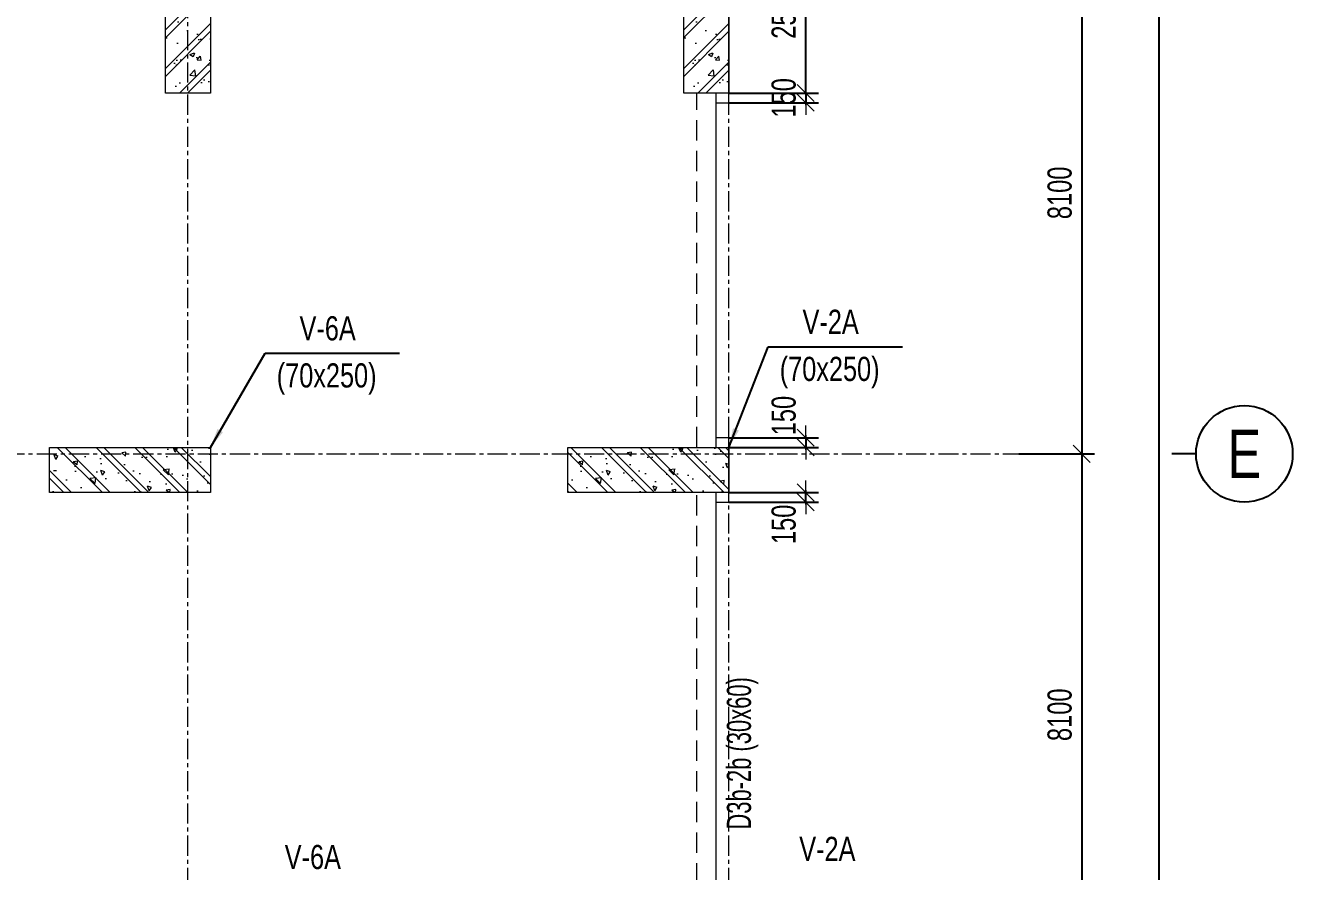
# Model space of a CAD drawing. Header units: millimetres. Extents: x 217991 to 313900, y 2625501 to 2818210.
# Drawn here: x 278675 to 298353, y 2766875 to 2780010 of the extents above; entities that cross this region are included whole.
import ezdxf
from ezdxf.enums import TextEntityAlignment as Align

# ---------------------------------------------------------------- set-up
doc = ezdxf.new("R2010")
doc.units = ezdxf.units.MM
doc.header["$LTSCALE"] = 50
doc.header["$MEASUREMENT"] = 0
doc.linetypes.add('CENTER', pattern=[2, 1.25, -0.25, 0.25, -0.25])
doc.linetypes.add('HIDDEN', pattern=[9.525, 6.35, -3.175])
doc.layers.get('Defpoints').update_dxf_attribs({"lineweight": 9})
for name, color, linetype, lineweight in [('02.CDC.DIM', 1, 'Continuous', 20), ('CDC- COT', 4, 'Continuous', 0), ('CDC- DAM', 3, 'Continuous', 5), ('CDC- TRUC', 5, 'CENTER', 15), ('Dim', 8, 'Continuous', 15), ('Dim-off', 8, 'Continuous', 15)]:
    doc.layers.add(name, color=color, linetype=linetype, lineweight=lineweight)
for name, color, linetype in [('CDC.02.DIM', 1, 'Continuous'), ('KCS_TEXT_TEN DAM', 2, 'Continuous'), ('KCS_TEXT_TEN_COT', 3, 'Continuous')]:
    doc.layers.add(name, color=color, linetype=linetype)
doc.styles.add('ARIAL_3', font='arial_1.ttf', dxfattribs={"width": 0.85})
doc.styles.add('BIGTEXT', font='VHARIAL.TTF', dxfattribs={"width": 0.8, "height": 1000})
doc.styles.add('KCS_SMTEXT', font='arial_1.ttf', dxfattribs={"width": 0.7})
doc.styles.add('VN simplex', font='arial_1.ttf', dxfattribs={"width": 0.7})
doc.dimstyles.new('DIM A1 1-150 (Time City)', dxfattribs={"dimtxt": 375, "dimasz": 1.25, "dimexe": 200, "dimexo": 0, "dimgap": 150, "dimtad": 1, "dimdec": 1, "dimzin": 13, "dimdsep": 46, "dimtxsty": 'VN simplex', "dimblk1": 'D', "dimblk2": 'D', "dimsah": 1, "dimcen": 0, "dimdle": 50, "dimclrd": 1, "dimclre": 1, "dimclrt": 2, "dimadec": 0, "dimazin": 0, "dimtfac": 1, "dimtdec": 1, "dimtix": 1, "dimtmove": 2, "dimatfit": 3, "dimldrblk": 'D', "dimfxl": 1, "dimtolj": 1, "dimtzin": 13, "dimarcsym": 0})
doc.dimstyles.new('KCS_DIM100', dxfattribs={"dimscale": 100, "dimtxt": 2.5, "dimasz": 3, "dimexe": 1.2, "dimexo": 0, "dimgap": 1, "dimtad": 1, "dimdec": 0, "dimzin": 0, "dimdsep": 46, "dimtxsty": 'KCS_SMTEXT', "dimblk": 'ARCHTICK', "dimcen": 0, "dimdle": 1, "dimclrd": 1, "dimclre": 1, "dimclrt": 2, "dimadec": 0, "dimazin": 0, "dimtfac": 1, "dimtdec": 0, "dimtix": 1, "dimtmove": 2, "dimatfit": 3, "dimfxl": 1, "dimtolj": 1, "dimtzin": 0, "dimarcsym": 0})

# ---------------------------------------------------------------- blocks, each defined once
blk = doc.blocks.new('D')
at = {"layer": 'Dim'}
blk.add_line((150, 0), (-150, 0), dxfattribs=at)
at = {"layer": 'Dim', "color": 3}
blk.add_line((106, 106), (-106, -106), dxfattribs=at)
blk = doc.blocks.new('*D146')
at = {"layer": 'Defpoints', "color": 0, "ltscale": 0.5, "transparency": 16777216}
for p in [(294103, 2781460), (294103, 2773360), (295078, 2773360)]:
    blk.add_point(p, dxfattribs=at)
at = {"layer": 'Dim', "color": 1, "lineweight": -2, "ltscale": 0.5, "transparency": 16777216}
for p, q in [((294103, 2781460), (295278, 2781460)), ((295078, 2781458), (295078, 2773361)), ((294103, 2773360), (295278, 2773360))]:
    blk.add_line(p, q, dxfattribs=at)
at = {"layer": 'Dim', "color": 1, "lineweight": -2, "ltscale": 0.5, "transparency": 16777216, "xscale": 1.25, "yscale": 1.25, "zscale": 1.25}
for p, rotation in [((295078, 2781460), 90), ((295078, 2773360), 270)]:
    blk.add_blockref('D', p, dxfattribs=dict(at, rotation=rotation))
at = {"layer": 'Dim', "color": 2, "ltscale": 0.5, "transparency": 16777216, "insert": (294736, 2777410), "char_height": 375, "attachment_point": 5, "rotation": 90, "style": 'VN simplex'}
blk.add_mtext('\\A1;8100', dxfattribs=at)
blk = doc.blocks.new('*D147')
at = {"layer": 'Defpoints', "color": 0, "ltscale": 0.5, "transparency": 16777216}
for p in [(294103, 2773360), (294103, 2765260), (295078, 2765260)]:
    blk.add_point(p, dxfattribs=at)
at = {"layer": 'Dim', "color": 1, "lineweight": -2, "ltscale": 0.5, "transparency": 16777216}
for p, q in [((294103, 2773360), (295278, 2773360)), ((295078, 2773358), (295078, 2765261)), ((294103, 2765260), (295278, 2765260))]:
    blk.add_line(p, q, dxfattribs=at)
at = {"layer": 'Dim', "color": 1, "lineweight": -2, "ltscale": 0.5, "transparency": 16777216, "xscale": 1.25, "yscale": 1.25, "zscale": 1.25}
for p, rotation in [((295078, 2773360), 90), ((295078, 2765260), 270)]:
    blk.add_blockref('D', p, dxfattribs=dict(at, rotation=rotation))
at = {"layer": 'Dim', "color": 2, "ltscale": 0.5, "transparency": 16777216, "insert": (294736, 2769310), "char_height": 375, "attachment_point": 5, "rotation": 90, "style": 'VN simplex'}
blk.add_mtext('\\A1;8100', dxfattribs=at)
blk = doc.blocks.new('*D164')
at = {"layer": 'Defpoints', "color": 0, "ltscale": 0.5, "transparency": 16777216}
for p in [(294103, 2789560), (296278, 2789560), (294103, 2740960)]:
    blk.add_point(p, dxfattribs=at)
at = {"layer": 'Dim', "color": 1, "lineweight": -2, "ltscale": 0.5, "transparency": 16777216}
for p, q in [((294103, 2789560), (296478, 2789560)), ((296278, 2740961), (296278, 2789558)), ((294103, 2740960), (296478, 2740960))]:
    blk.add_line(p, q, dxfattribs=at)
at = {"layer": 'Dim', "color": 1, "lineweight": -2, "ltscale": 0.5, "transparency": 16777216, "xscale": 1.25, "yscale": 1.25, "zscale": 1.25}
for p, rotation in [((296278, 2789560), 90), ((296278, 2740960), 270)]:
    blk.add_blockref('D', p, dxfattribs=dict(at, rotation=rotation))
at = {"layer": 'Dim', "color": 2, "ltscale": 0.5, "transparency": 16777216, "insert": (295936, 2765260), "char_height": 375, "attachment_point": 5, "rotation": 90, "style": 'VN simplex'}
blk.add_mtext('\\A1;48600', dxfattribs=at)
blk = doc.blocks.new('_ArchTick')
at = {"const_width": 0.15}
blk.add_lwpolyline([(-0.5, -0.5), (0.5, 0.5)], dxfattribs=at)
blk = doc.blocks.new('*D86')
at = {"layer": 'Defpoints', "color": 0, "ltscale": 0.5, "transparency": 16777216}
for p in [(289600, 2773610), (289600, 2773460), (290792, 2773460)]:
    blk.add_point(p, dxfattribs=at)
at = {"layer": 'Dim-off', "color": 1, "lineweight": -2, "ltscale": 0.5, "transparency": 16777216}
for p, q in [((289600, 2773610), (290992, 2773610)), ((290792, 2773611), (290792, 2773612)), ((290792, 2773610), (290792, 2773460)), ((289600, 2773460), (290992, 2773460)), ((290792, 2773458), (290792, 2773457))]:
    blk.add_line(p, q, dxfattribs=at)
at = {"layer": 'Dim-off', "color": 1, "lineweight": -2, "ltscale": 0.5, "transparency": 16777216, "xscale": 1.25, "yscale": 1.25, "zscale": 1.25}
for p, rotation in [((290792, 2773610), 270), ((290792, 2773460), 90)]:
    blk.add_blockref('D', p, dxfattribs=dict(at, rotation=rotation))
at = {"layer": 'Dim-off', "color": 2, "ltscale": 0.5, "transparency": 16777216, "insert": (290451, 2773954), "char_height": 375, "attachment_point": 5, "rotation": 90, "style": 'VN simplex'}
blk.add_mtext('\\A1;150', dxfattribs=at)
blk = doc.blocks.new('*D87')
at = {"layer": 'Defpoints', "color": 0, "ltscale": 0.5, "transparency": 16777216}
for p in [(289600, 2778960), (289600, 2778810), (290792, 2778810)]:
    blk.add_point(p, dxfattribs=at)
at = {"layer": 'Dim-off', "color": 1, "lineweight": -2, "ltscale": 0.5, "transparency": 16777216}
for p, q in [((289600, 2778960), (290992, 2778960)), ((290792, 2778961), (290792, 2778962)), ((290792, 2778960), (290792, 2778810)), ((289600, 2778810), (290992, 2778810)), ((290792, 2778808), (290792, 2778807))]:
    blk.add_line(p, q, dxfattribs=at)
at = {"layer": 'Dim-off', "color": 1, "lineweight": -2, "ltscale": 0.5, "transparency": 16777216, "xscale": 1.25, "yscale": 1.25, "zscale": 1.25}
for p, rotation in [((290792, 2778960), 270), ((290792, 2778810), 90)]:
    blk.add_blockref('D', p, dxfattribs=dict(at, rotation=rotation))
at = {"layer": 'Dim-off', "color": 2, "ltscale": 0.5, "transparency": 16777216, "insert": (290451, 2778885), "char_height": 375, "attachment_point": 5, "rotation": 90, "style": 'VN simplex'}
blk.add_mtext('\\A1;150', dxfattribs=at)
blk = doc.blocks.new('*D32')
at = {"layer": 'Defpoints', "color": 0, "ltscale": 0.5, "transparency": 16777216}
for p in [(289600, 2772760), (289600, 2772610), (290792, 2772760)]:
    blk.add_point(p, dxfattribs=at)
at = {"layer": 'Dim-off', "color": 1, "lineweight": -2, "ltscale": 0.5, "transparency": 16777216}
for p, q in [((289600, 2772760), (290992, 2772760)), ((289600, 2772610), (290992, 2772610)), ((290792, 2772761), (290792, 2772762)), ((290792, 2772610), (290792, 2772760)), ((290792, 2772608), (290792, 2772607))]:
    blk.add_line(p, q, dxfattribs=at)
at = {"layer": 'Dim-off', "color": 1, "lineweight": -2, "ltscale": 0.5, "transparency": 16777216, "xscale": 1.25, "yscale": 1.25, "zscale": 1.25}
for p, rotation in [((290792, 2772760), 270), ((290792, 2772610), 90)]:
    blk.add_blockref('D', p, dxfattribs=dict(at, rotation=rotation))
at = {"layer": 'Dim-off', "color": 2, "ltscale": 0.5, "transparency": 16777216, "insert": (290451, 2772265), "char_height": 375, "attachment_point": 5, "rotation": 90, "style": 'VN simplex'}
blk.add_mtext('\\A1;150', dxfattribs=at)
blk = doc.blocks.new('*D35')
at = {"layer": 'Defpoints', "color": 0, "ltscale": 0.5, "transparency": 16777216}
for p in [(289600, 2781460), (290792, 2781460), (289600, 2778960)]:
    blk.add_point(p, dxfattribs=at)
at = {"layer": 'Dim-off', "color": 1, "lineweight": -2, "ltscale": 0.5, "transparency": 16777216}
for p, q in [((289600, 2781460), (290992, 2781460)), ((290792, 2778961), (290792, 2781458)), ((289600, 2778960), (290992, 2778960))]:
    blk.add_line(p, q, dxfattribs=at)
at = {"layer": 'Dim-off', "color": 1, "lineweight": -2, "ltscale": 0.5, "transparency": 16777216, "xscale": 1.25, "yscale": 1.25, "zscale": 1.25}
for p, rotation in [((290792, 2781460), 90), ((290792, 2778960), 270)]:
    blk.add_blockref('D', p, dxfattribs=dict(at, rotation=rotation))
at = {"layer": 'Dim-off', "color": 2, "ltscale": 0.5, "transparency": 16777216, "insert": (290451, 2780210), "char_height": 375, "attachment_point": 5, "rotation": 90, "style": 'VN simplex'}
blk.add_mtext('\\A1;2500', dxfattribs=at)
blk = doc.blocks.new('cot vach loi tang 2 new (8.2018)')
at = {"layer": 'CDC- COT'}
h = blk.add_hatch(dxfattribs=at)
h.set_pattern_fill('BT-01', color=8, scale=100, angle=45, pattern_type=2)
h.set_pattern_definition([(95, (95478.96, -505030.2), (551.552, 462.8071), [75, -825]), (40, (95478.96, -505030.2), (-629.9922, 433.7681), [60, -660]), (145.4514, (95524.9, -504991.65), (-78.4395, 896.5753), [63.7402, -701.1421]), (91.1842, (95337.5, -504888.8), (871.693, 637.6138), [112.5, -1237.5]), (141.6356, (95410.2, -504835.7), (-27.899, 1349.7117), [95.6103, -1051.713]), (36.1842, (95337.5, -504888.8), (-27.9, 1349.7117), [90, -990]), (66, (95443.6, -504853.44), (706.7716, 137.3825), [75, -825]), (11, (95443.6, -504853.44), (-340.7086, 684.8084), [60, -660]), (116.4514, (95502.5, -504842), (366.0636, 822.1906), [63.7402, -701.1421]), (82.5, (95478.96, -505030.22), (-226.79319, 243.98982), [0, -652, 0, -670, 0, -662.5]), (52.5, (95478.96, -505030.2), (-92.87294, 464.90945), [0, -382, 0, -637, 0, -252.5]), (12.5, (95321.27, -505187.9), (393.41817, 361.52076), [0, -250, 0, -780, 0, -1035]), (2.5, (95250.56, -505258.6), (341.59, 483.1598), [0, -325, 0, -518, 0, -735]), (90, (95478.96, -505030.2), (-425, -2e-10), []), (90, (95392.34, -504943.6), (-425, -2e-10), [])])
h.paths.add_polyline_path([(-3591, -113035), (-3096, -112540), (-1328, -114308), (-1823, -114803)])
h = blk.add_hatch(dxfattribs=at)
h.set_pattern_fill('BT-01', color=8, scale=100, angle=45, pattern_type=2)
h.set_pattern_definition([(95, (89786.75, -510722.4), (551.552, 462.8071), [75, -825]), (40, (89786.75, -510722.4), (-629.9922, 433.7681), [60, -660]), (145.4514, (89832.7, -510683.86), (-78.4395, 896.5753), [63.7402, -701.1421]), (91.1842, (89645.3, -510581), (871.693, 637.6138), [112.5, -1237.5]), (141.6356, (89718, -510527.9), (-27.899, 1349.7117), [95.6103, -1051.713]), (36.1842, (89645.3, -510581), (-27.9, 1349.7117), [90, -990]), (66, (89751.4, -510545.65), (706.7716, 137.3825), [75, -825]), (11, (89751.4, -510545.65), (-340.7086, 684.8084), [60, -660]), (116.4514, (89810.3, -510534.2), (366.0636, 822.1906), [63.7402, -701.1421]), (82.5, (89786.75, -510722.43), (-226.79319, 243.98982), [0, -652, 0, -670, 0, -662.5]), (52.5, (89786.75, -510722.43), (-92.87294, 464.90945), [0, -382, 0, -637, 0, -252.5]), (12.5, (89629.06, -510880.1), (393.41817, 361.52076), [0, -250, 0, -780, 0, -1035]), (2.5, (89558.35, -510950.8), (341.59, 483.1598), [0, -325, 0, -518, 0, -735]), (90, (89786.75, -510722.43), (-425, -2e-10), []), (90, (89700.13, -510635.8), (-425, -2e-10), [])])
h.paths.add_polyline_path([(-9283, -118727), (-8788, -118232), (-7021, -120000), (-7516, -120495)])
h = blk.add_hatch(dxfattribs=at)
h.set_pattern_fill('BT-01', color=8, scale=100, angle=135, pattern_type=2)
h.set_pattern_definition([(185, (393495.3, -21177.46), (-462.8071, 551.552), [75, -825]), (130, (393495.3, -21177.46), (-433.7681, -629.9922), [60, -660]), (235.4514, (393456.7, -21131.5), (-896.5753, -78.4395), [63.7402, -701.1421]), (181.1842, (393353.9, -21318.9), (-637.6138, 871.693), [112.5, -1237.5]), (231.6356, (393300.7, -21246.2), (-1349.7117, -27.899), [95.6103, -1051.713]), (126.1842, (393353.9, -21318.9), (-1349.7117, -27.9), [90, -990]), (156, (393318.5, -21212.8), (-137.3825, 706.7716), [75, -825]), (101, (393318.5, -21212.8), (-684.8084, -340.7086), [60, -660]), (206.4514, (393307.06, -21153.9), (-822.1906, 366.0636), [63.7402, -701.1421]), (172.5, (393495.3, -21177.46), (-243.98982, -226.79319), [0, -652, 0, -670, 0, -662.5]), (142.5, (393495.3, -21177.46), (-464.90945, -92.87294), [0, -382, 0, -637, 0, -252.5]), (102.5, (393652.97, -21335.15), (-361.52076, 393.41817), [0, -250, 0, -780, 0, -1035]), (92.5, (393723.7, -21405.86), (-483.1598, 341.59), [0, -325, 0, -518, 0, -735]), (180, (393495.3, -21177.46), (2e-10, -425), []), (180, (393408.67, -21264.1), (2e-10, -425), [])])
h.paths.add_polyline_path([(1288, -120460), (793, -119965), (2561, -118197), (3056, -118692)])
h = blk.add_hatch(dxfattribs=at)
h.set_pattern_fill('BT-01', color=8, scale=100, angle=135, pattern_type=2)
h.set_pattern_definition([(185, (387944.5, -26728.25), (-462.8071, 551.552), [75, -825]), (130, (387944.5, -26728.25), (-433.7681, -629.9922), [60, -660]), (235.4514, (387905.9, -26682.3), (-896.5753, -78.4395), [63.7402, -701.1421]), (181.1842, (387803.1, -26869.7), (-637.6138, 871.693), [112.5, -1237.5]), (231.6356, (387749.9, -26797), (-1349.7117, -27.899), [95.6103, -1051.713]), (126.1842, (387803.1, -26869.7), (-1349.7117, -27.9), [90, -990]), (156, (387767.7, -26763.6), (-137.3825, 706.7716), [75, -825]), (101, (387767.7, -26763.6), (-684.8084, -340.7086), [60, -660]), (206.4514, (387756.3, -26704.7), (-822.1906, 366.0636), [63.7402, -701.1421]), (172.5, (387944.5, -26728.25), (-243.98982, -226.79319), [0, -652, 0, -670, 0, -662.5]), (142.5, (387944.5, -26728.25), (-464.90945, -92.87294), [0, -382, 0, -637, 0, -252.5]), (102.5, (388102.18, -26885.94), (-361.52076, 393.41817), [0, -250, 0, -780, 0, -1035]), (92.5, (388172.9, -26956.65), (-483.1598, 341.59), [0, -325, 0, -518, 0, -735]), (180, (387944.5, -26728.25), (2e-10, -425), []), (180, (387857.9, -26814.87), (2e-10, -425), [])])
h.paths.add_polyline_path([(-4404, -126152), (-4899, -125657), (-3131, -123889), (-2636, -124384)])
for points in [[(-3591, -113035), (-3096, -112540), (-1328, -114308), (-1823, -114803)], [(-9283, -118727), (-8788, -118232), (-7021, -120000), (-7516, -120495)], [(1288, -120460), (793, -119965), (2561, -118197), (3056, -118692)], [(-4404, -126152), (-4899, -125657), (-3131, -123889), (-2636, -124384)]]:
    blk.add_lwpolyline(points, close=True, dxfattribs=at)
blk = doc.blocks.new('_Axis name')
at = {"layer": 'CDC.02.DIM'}
blk.add_line((0, 2.5), (0, 0), dxfattribs=at)
blk.add_circle((0, 7.5), 5, dxfattribs=at)
at = {"layer": 'CDC.02.DIM', "style": 'BIGTEXT', "width": 0.75}
blk.add_attdef('.', text='', height=5, dxfattribs=at).set_placement((0, 7.5), align=Align.MIDDLE)

msp = doc.modelspace()

# ---------------------------------------------------------------- linework, layer by layer
at = {"layer": 'CDC- DAM'}
for p, q in [((289399.56, 2773459.65), (289399.56, 2778959.65)), ((289399.56, 2765259.64), (289399.56, 2772759.65))]:
    msp.add_line(p, q, dxfattribs=at)
for points in [[(289399.56, 2778809.65), (289599.56, 2778809.65), (289599.56, 2781609.65), (289399.56, 2781609.65)], [(289399.56, 2772609.65), (289599.56, 2772609.65), (289599.56, 2773609.65), (289399.56, 2773609.65)]]:
    msp.add_lwpolyline(points, dxfattribs=at)
at = {"layer": 'CDC- DAM', "linetype": 'HIDDEN'}
for points in [[(289099.56, 2773459.65), (289099.56, 2778959.65)], [(289099.56, 2765259.64), (289099.56, 2772759.65)]]:
    msp.add_lwpolyline(points, dxfattribs=at)
at = {"layer": 'CDC- TRUC', "ltscale": 5}
for p, q in [((281199.56, 2737622.63), (281199.56, 2793983.4)), ((289599.56, 2737622.63), (289599.56, 2793983.4)), ((228851.14, 2773359.65), (294103.01, 2773359.65))]:
    msp.add_line(p, q, dxfattribs=at)

# ---------------------------------------------------------------- block references
at = {"rotation": 314.9999999999783}
msp.add_blockref('cot vach loi tang 2 new (8.2018)', (371366.67, 2858848.2), dxfattribs=at)
at = {"layer": '02.CDC.DIM'}
ref = msp.add_blockref('_Axis name', (296477.71, 2773359.65), dxfattribs=dict(at, xscale=150, yscale=150, zscale=150, rotation=270))
ref.add_attrib('.', 'E', dxfattribs={"layer": 'CDC.02.DIM', "height": 750, "style": 'BIGTEXT', "width": 0.75}).set_placement((297602.71, 2773359.65), align=Align.MIDDLE)

# ---------------------------------------------------------------- texts
at = {"layer": 'KCS_TEXT_TEN DAM', "ltscale": 0.5, "style": 'ARIAL_3', "width": 0.65}
msp.add_text('D3b-2b (30x60)', height=375, rotation=90, dxfattribs=at).set_placement((289942.11, 2768710.52), align=Align.CENTER)
at = {"layer": 'KCS_TEXT_TEN_COT', "style": 'KCS_SMTEXT', "width": 0.75}
for s, p in [('V-2A', (291179.01, 2775222.16)), ('V-6A', (283369.01, 2775120.95)), ('(70x250)', (283353.47, 2774389.43)), ('(70x250)', (291163.47, 2774490.64)), ('V-6A', (283139.01, 2766914.95)), ('V-2A', (291128.01, 2767040.6))]:
    msp.add_text(s, height=375, dxfattribs=at).set_placement(p, align=Align.CENTER)

# ---------------------------------------------------------------- dimensions: what is measured, and where the dimension line sits
at = {"layer": 'Dim', "color": 1, "ltscale": 0.5}
for base, p1, p2, picture, middle in [((296277.71, 2789559.65), (294103.01, 2740959.65), (294103.01, 2789559.65), '*D164', (295936.24, 2765259.65)), ((295077.71, 2773359.65), (294103.01, 2781459.65), (294103.01, 2773359.65), '*D146', (294736.24, 2777409.65)), ((295077.71, 2765259.65), (294103.01, 2773359.65), (294103.01, 2765259.65), '*D147', (294736.24, 2769309.65))]:
    dim = msp.add_linear_dim(base=base, p1=p1, p2=p2, angle=90, dimstyle='DIM A1 1-150 (Time City)', dxfattribs=at)
    dim.commit()
    dim.dimension.update_dxf_attribs({"geometry": picture, "text_midpoint": middle})
at = {"layer": 'Dim-off', "color": 1, "ltscale": 0.5}
for base, p2, angle, picture, middle in [((290792.2, 2781459.66), (289599.57, 2781459.66), 270, '*D35', (290450.74, 2780209.66)), ((290792.2, 2778809.65), (289599.56, 2778809.65), 90, '*D87', (290450.74, 2778884.65))]:
    dim = msp.add_linear_dim(base=base, p1=(289599.56, 2778959.65), p2=p2, angle=angle, dimstyle='DIM A1 1-150 (Time City)', dxfattribs=at)
    dim.commit()
    dim.dimension.update_dxf_attribs({"geometry": picture, "text_midpoint": middle})
for base, p1, p2, angle, picture, middle in [((290792.2, 2773459.65), (289599.56, 2773609.65), (289599.56, 2773459.65), 90, '*D86', (290450.74, 2773954.5)), ((290792.2, 2772759.65), (289599.56, 2772609.65), (289599.56, 2772759.65), 270, '*D32', (290450.74, 2772264.81))]:
    dim = msp.add_linear_dim(base=base, p1=p1, p2=p2, angle=angle, dimstyle='DIM A1 1-150 (Time City)', dxfattribs=at)
    dim.commit()
    dim.dimension.update_dxf_attribs({"geometry": picture, "text_midpoint": middle, "dimtype": 160})

# ---------------------------------------------------------------- leaders
at = {"layer": 'KCS_TEXT_TEN_COT', "color": 1}
for points in [[(289599.56, 2773460.39), (290209, 2775022.16), (292292.91, 2775022.16)], [(281549.56, 2773460.39), (282399, 2774920.95), (284482.91, 2774920.95)]]:
    msp.add_leader(points, dimstyle='KCS_DIM100', dxfattribs=at)

doc.saveas('drawing.dxf')
